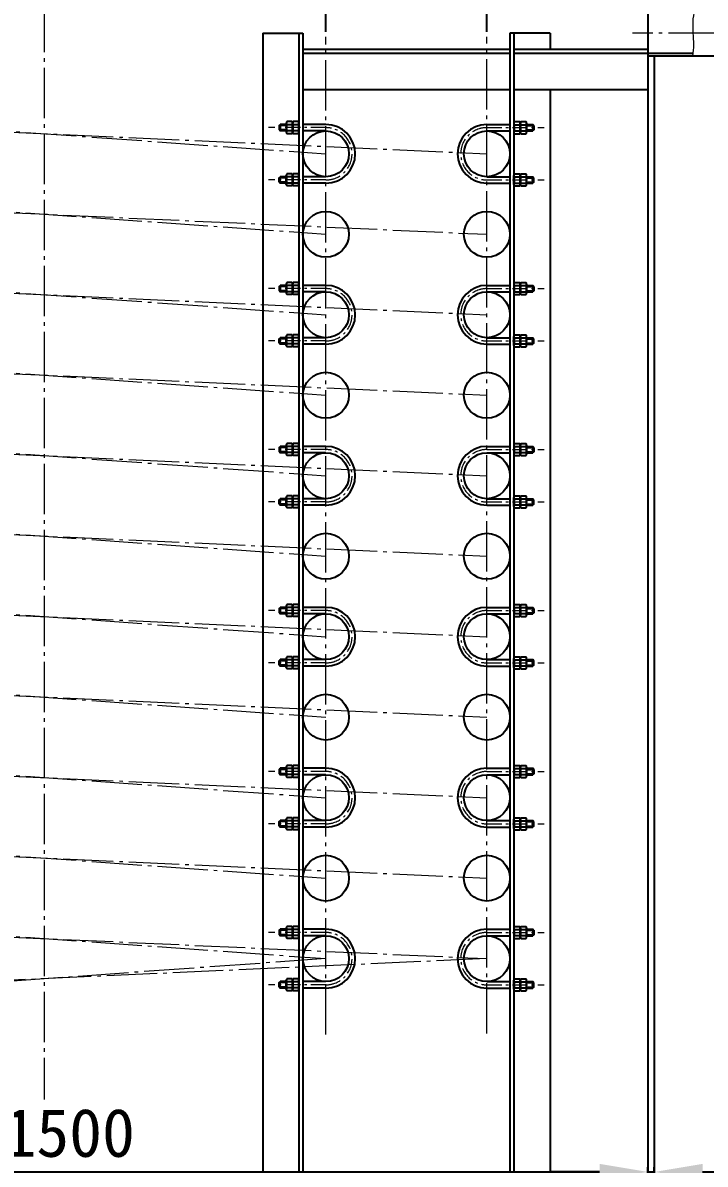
# Model space of a CAD drawing. Extents: x -6371 to 73907, y -14473 to 10757.
# Drawn here: x 61312 to 62160, y -8185 to -6767 of the extents above; entities that cross this region are included whole.
import ezdxf

# ---------------------------------------------------------------- set-up
doc = ezdxf.new("R2010")
doc.units = 0
doc.header["$LTSCALE"] = 25
doc.header["$PDMODE"] = 1
doc.linetypes.add('ZXX-L', pattern=[3.28, 2.5, -0.3, 0.18, -0.3])
doc.linetypes.add('ZXX-S', pattern=[1.27, 0.75, -0.2, 0.12, -0.2])
doc.layers.get('Defpoints').update_dxf_attribs({"linetype": 'CONTINUOUS'})
for name, color, linetype, lineweight in [('A 粗实线', 1, 'CONTINUOUS', 25), ('B 细实线', 7, 'CONTINUOUS', 15), ('D 短中心线', 3, 'ZXX-S', 18), ('E 长中心线', 3, 'ZXX-L', 15), ('J 标注尺寸', 2, 'CONTINUOUS', 15)]:
    doc.layers.add(name, color=color, linetype=linetype, lineweight=lineweight)
doc.styles.get("Standard").update_dxf_attribs({"font": 'SIMFANG.TTF'})
doc.dimstyles.new('通用标注4.0', dxfattribs={"dimtxt": 60, "dimasz": 60, "dimexe": 6, "dimexo": 6, "dimgap": 6, "dimtad": 1, "dimdec": 0, "dimzin": 0, "dimdsep": 46, "dimtxsty": 'Standard', "dimcen": 6, "dimadec": 0, "dimazin": 0, "dimtfac": 0.375, "dimtdec": 0, "dimtmove": 2, "dimatfit": 3, "dimfxl": 0, "dimtzin": 0, "dimarcsym": 0})

# ---------------------------------------------------------------- blocks, each defined once
blk = doc.blocks.new('*D80')
at = {"layer": 'Defpoints', "color": 0}
for p in [(62088.9, -8194.7), (60588.9, -8224.6), (62088.9, -8229.1)]:
    blk.add_point(p, dxfattribs=at)
at = {"layer": 'J 标注尺寸', "color": 0, "lineweight": -2}
for p, q in [((60588.9, -8218.6), (60588.9, -8188.7)), ((60648.9, -8194.7), (62028.9, -8194.7)), ((62088.9, -8223.1), (62088.9, -8188.7))]:
    blk.add_line(p, q, dxfattribs=at)
at = {"layer": 'J 标注尺寸', "color": 0}
for points in [[(60648.9, -8184.7), (60648.9, -8204.7), (60588.9, -8194.7)], [(62028.9, -8184.7), (62028.9, -8204.7), (62088.9, -8194.7)]]:
    blk.add_solid(points, dxfattribs=at)
at = {"layer": 'J 标注尺寸', "color": 0, "insert": (61338.9, -8154.1), "char_height": 60, "attachment_point": 5}
blk.add_mtext('φ1500', dxfattribs=at)
blk = doc.blocks.new('*D81')
at = {"layer": 'Defpoints', "color": 0}
for p in [(62096.9, -8194.7), (62088.9, -8229.1), (62096.9, -8229.1)]:
    blk.add_point(p, dxfattribs=at)
at = {"layer": 'J 标注尺寸', "color": 0, "lineweight": -2}
for p, q in [((62028.9, -8194.7), (61968.9, -8194.7)), ((62088.9, -8223.1), (62088.9, -8188.7)), ((62088.9, -8194.7), (62096.9, -8194.7)), ((62096.9, -8223.1), (62096.9, -8188.7)), ((62156.9, -8194.7), (62216.9, -8194.7))]:
    blk.add_line(p, q, dxfattribs=at)
at = {"layer": 'J 标注尺寸', "color": 0}
for points in [[(62028.9, -8184.7), (62028.9, -8204.7), (62088.9, -8194.7)], [(62156.9, -8184.7), (62156.9, -8204.7), (62096.9, -8194.7)]]:
    blk.add_solid(points, dxfattribs=at)
at = {"layer": 'J 标注尺寸', "color": 0, "insert": (62208.5, -8141.4), "char_height": 60, "attachment_point": 5}
blk.add_mtext('12', dxfattribs=at)
blk = doc.blocks.new('*D126')
at = {"layer": 'Defpoints', "color": 0}
for p in [(61688.9, -6724.7), (60988.9, -6784.3), (61688.9, -6784.3)]:
    blk.add_point(p, dxfattribs=at)
at = {"layer": 'J 标注尺寸', "color": 0, "lineweight": -2}
for p, q in [((60988.9, -6778.3), (60988.9, -6718.7)), ((61688.9, -6778.3), (61688.9, -6718.7)), ((61048.9, -6724.7), (61628.9, -6724.7))]:
    blk.add_line(p, q, dxfattribs=at)
at = {"layer": 'J 标注尺寸', "color": 0}
for points in [[(61048.9, -6714.7), (61048.9, -6734.7), (60988.9, -6724.7)], [(61628.9, -6714.7), (61628.9, -6734.7), (61688.9, -6724.7)]]:
    blk.add_solid(points, dxfattribs=at)
at = {"layer": 'J 标注尺寸', "color": 0, "insert": (61338.9, -6684.2), "char_height": 60, "attachment_point": 5}
blk.add_mtext('φ700', dxfattribs=at)
blk = doc.blocks.new('*D127')
at = {"layer": 'Defpoints', "color": 0}
for p in [(61888.9, -6484), (60788.9, -6722), (61888.9, -6784.3)]:
    blk.add_point(p, dxfattribs=at)
at = {"layer": 'J 标注尺寸', "color": 0, "lineweight": -2}
for p, q in [((60788.9, -6716), (60788.9, -6478)), ((61888.9, -6778.3), (61888.9, -6478)), ((60848.9, -6484), (61828.9, -6484))]:
    blk.add_line(p, q, dxfattribs=at)
at = {"layer": 'J 标注尺寸', "color": 0}
for points in [[(60848.9, -6474), (60848.9, -6494), (60788.9, -6484)], [(61828.9, -6474), (61828.9, -6494), (61888.9, -6484)]]:
    blk.add_solid(points, dxfattribs=at)
at = {"layer": 'J 标注尺寸', "color": 0, "insert": (61338.9, -6443.4), "char_height": 60, "attachment_point": 5}
blk.add_mtext('φ1100', dxfattribs=at)

msp = doc.modelspace()

# ---------------------------------------------------------------- linework, layer by layer
at = {"layer": 'A 粗实线'}
for p, q in [((62088.9, -6554.7), (62088.9, -8604.7)), ((61610.4, -6779.7), (61660.4, -6779.7)), ((61610.4, -6779.7), (61610.4, -8954.3)), ((61655.4, -6779.7), (61655.4, -8944.7)), ((61660.4, -6779.7), (61660.4, -8943.5)), ((61967.4, -6779.7), (61917.4, -6779.7)), ((61917.4, -6779.7), (61917.4, -8843.4)), ((61922.4, -6779.7), (61922.4, -8840.3)), ((61967.4, -6779.7), (61967.4, -6799.7)), ((61660.4, -6799.7), (61917.4, -6799.7)), ((61660.4, -6804.7), (61917.4, -6804.7)), ((61922.4, -6799.7), (62088.9, -6799.7)), ((61922.4, -6804.7), (62088.9, -6804.7)), ((62144.8, -6805.2), (62088.9, -6805.2)), ((62194.9, -6808.2), (62088.9, -6808.2)), ((62096.9, -6808.2), (62096.9, -8351.2)), ((61660.4, -6849.7), (61917.4, -6849.7)), ((61922.4, -6849.7), (62088.9, -6849.7)), ((61967.4, -6849.7), (61967.4, -8809.3)), ((61639.6, -6891.6), (61639.6, -6902.8)), ((61647, -6889.7), (61640.2, -6889.7)), ((61647.5, -6891.6), (61647.5, -6902.8)), ((61647.5, -6891.6), (61647.5, -6902.8)), ((61654.9, -6889.7), (61648.1, -6889.7)), ((61655.4, -6891.6), (61655.4, -6902.8)), ((61922.4, -6891.6), (61922.4, -6902.8)), ((61923, -6889.7), (61929.8, -6889.7)), ((61930.3, -6891.6), (61930.3, -6902.8)), ((61930.3, -6891.6), (61930.3, -6902.8)), ((61930.9, -6889.7), (61937.7, -6889.7)), ((61938.2, -6891.6), (61938.2, -6902.8)), ((61630.7, -6894.5), (61632, -6893.2)), ((61630.7, -6894.5), (61630.7, -6900)), ((61639.6, -6894.5), (61630.7, -6894.5)), ((61630.7, -6900), (61632, -6901.2)), ((61639.6, -6900), (61630.7, -6900)), ((61632, -6893.2), (61632, -6901.2)), ((61639.6, -6893.2), (61632, -6893.2)), ((61639.6, -6901.2), (61632, -6901.2)), ((61647, -6893.5), (61640.2, -6893.5)), ((61647, -6901), (61640.2, -6901)), ((61647, -6904.7), (61640.2, -6904.7)), ((61654.9, -6893.5), (61648.1, -6893.5)), ((61654.9, -6901), (61648.1, -6901)), ((61654.9, -6904.7), (61648.1, -6904.7)), ((61688.9, -6893.2), (61660.4, -6893.2)), ((61688.9, -6901.2), (61660.4, -6901.2)), ((61888.9, -6893.2), (61917.4, -6893.2)), ((61888.9, -6901.2), (61917.4, -6901.2)), ((61923, -6893.5), (61929.8, -6893.5)), ((61923, -6901), (61929.8, -6901)), ((61923, -6904.7), (61929.8, -6904.7)), ((61930.9, -6893.5), (61937.7, -6893.5)), ((61930.9, -6901), (61937.7, -6901)), ((61930.9, -6904.7), (61937.7, -6904.7)), ((61938.2, -6893.2), (61945.9, -6893.2)), ((61938.2, -6894.5), (61947.1, -6894.5)), ((61938.2, -6900), (61947.1, -6900)), ((61938.2, -6901.2), (61945.9, -6901.2)), ((61945.9, -6893.2), (61945.9, -6901.2)), ((61947.1, -6894.5), (61945.9, -6893.2)), ((61947.1, -6900), (61945.9, -6901.2)), ((61947.1, -6894.5), (61947.1, -6900)), ((61630.7, -6959.5), (61632, -6958.2)), ((61630.7, -6965), (61630.7, -6959.5)), ((61639.6, -6959.5), (61630.7, -6959.5)), ((61632, -6966.2), (61632, -6958.2)), ((61639.6, -6958.2), (61632, -6958.2)), ((61639.6, -6967.8), (61639.6, -6956.6)), ((61647, -6954.7), (61640.2, -6954.7)), ((61647, -6958.5), (61640.2, -6958.5)), ((61647.5, -6967.8), (61647.5, -6956.6)), ((61647.5, -6967.8), (61647.5, -6956.6)), ((61654.9, -6954.7), (61648.1, -6954.7)), ((61654.9, -6958.5), (61648.1, -6958.5)), ((61655.4, -6967.8), (61655.4, -6956.6)), ((61688.9, -6958.2), (61660.4, -6958.2)), ((61888.9, -6958.2), (61917.4, -6958.2)), ((61922.4, -6967.8), (61922.4, -6956.6)), ((61923, -6954.7), (61929.8, -6954.7)), ((61923, -6958.5), (61929.8, -6958.5)), ((61930.3, -6967.8), (61930.3, -6956.6)), ((61930.3, -6967.8), (61930.3, -6956.6)), ((61930.9, -6954.7), (61937.7, -6954.7)), ((61930.9, -6958.5), (61937.7, -6958.5)), ((61938.2, -6967.8), (61938.2, -6956.6)), ((61938.2, -6958.2), (61945.9, -6958.2)), ((61938.2, -6959.5), (61947.1, -6959.5)), ((61947.1, -6959.5), (61945.9, -6958.2)), ((61945.9, -6966.2), (61945.9, -6958.2)), ((61947.1, -6965), (61947.1, -6959.5)), ((61630.7, -6965), (61632, -6966.2)), ((61639.6, -6965), (61630.7, -6965)), ((61639.6, -6966.2), (61632, -6966.2)), ((61647, -6966), (61640.2, -6966)), ((61647, -6969.7), (61640.2, -6969.7)), ((61654.9, -6966), (61648.1, -6966)), ((61654.9, -6969.7), (61648.1, -6969.7)), ((61688.9, -6966.2), (61660.4, -6966.2)), ((61888.9, -6966.2), (61917.4, -6966.2)), ((61923, -6966), (61929.8, -6966)), ((61923, -6969.7), (61929.8, -6969.7)), ((61930.9, -6966), (61937.7, -6966)), ((61930.9, -6969.7), (61937.7, -6969.7)), ((61938.2, -6965), (61947.1, -6965)), ((61938.2, -6966.2), (61945.9, -6966.2)), ((61947.1, -6965), (61945.9, -6966.2)), ((61647, -7089.7), (61640.2, -7089.7)), ((61654.9, -7089.7), (61648.1, -7089.7)), ((61923, -7089.7), (61929.8, -7089.7)), ((61930.9, -7089.7), (61937.7, -7089.7)), ((61630.7, -7094.5), (61632, -7093.2)), ((61630.7, -7094.5), (61630.7, -7100)), ((61639.6, -7094.5), (61630.7, -7094.5)), ((61630.7, -7100), (61632, -7101.2)), ((61639.6, -7100), (61630.7, -7100)), ((61632, -7093.2), (61632, -7101.2)), ((61639.6, -7093.2), (61632, -7093.2)), ((61639.6, -7101.2), (61632, -7101.2)), ((61639.6, -7091.6), (61639.6, -7102.8)), ((61647, -7093.5), (61640.2, -7093.5)), ((61647, -7101), (61640.2, -7101)), ((61647.5, -7091.6), (61647.5, -7102.8)), ((61647.5, -7091.6), (61647.5, -7102.8)), ((61654.9, -7093.5), (61648.1, -7093.5)), ((61654.9, -7101), (61648.1, -7101)), ((61655.4, -7091.6), (61655.4, -7102.8)), ((61688.9, -7093.2), (61660.4, -7093.2)), ((61688.9, -7101.2), (61660.4, -7101.2)), ((61888.9, -7093.2), (61917.4, -7093.2)), ((61888.9, -7101.2), (61917.4, -7101.2)), ((61922.4, -7091.6), (61922.4, -7102.8)), ((61923, -7093.5), (61929.8, -7093.5)), ((61923, -7101), (61929.8, -7101)), ((61930.3, -7091.6), (61930.3, -7102.8)), ((61930.3, -7091.6), (61930.3, -7102.8)), ((61930.9, -7093.5), (61937.7, -7093.5)), ((61930.9, -7101), (61937.7, -7101)), ((61938.2, -7091.6), (61938.2, -7102.8)), ((61938.2, -7093.2), (61945.9, -7093.2)), ((61938.2, -7094.5), (61947.1, -7094.5)), ((61938.2, -7100), (61947.1, -7100)), ((61938.2, -7101.2), (61945.9, -7101.2)), ((61945.9, -7093.2), (61945.9, -7101.2)), ((61947.1, -7094.5), (61945.9, -7093.2)), ((61947.1, -7100), (61945.9, -7101.2)), ((61947.1, -7094.5), (61947.1, -7100)), ((61647, -7104.7), (61640.2, -7104.7)), ((61654.9, -7104.7), (61648.1, -7104.7)), ((61923, -7104.7), (61929.8, -7104.7)), ((61930.9, -7104.7), (61937.7, -7104.7)), ((61630.7, -7159.5), (61632, -7158.2)), ((61630.7, -7165), (61630.7, -7159.5)), ((61639.6, -7159.5), (61630.7, -7159.5)), ((61632, -7166.2), (61632, -7158.2)), ((61639.6, -7158.2), (61632, -7158.2)), ((61639.6, -7167.8), (61639.6, -7156.6)), ((61647, -7154.7), (61640.2, -7154.7)), ((61647, -7158.5), (61640.2, -7158.5)), ((61647.5, -7167.8), (61647.5, -7156.6)), ((61647.5, -7167.8), (61647.5, -7156.6)), ((61654.9, -7154.7), (61648.1, -7154.7)), ((61654.9, -7158.5), (61648.1, -7158.5)), ((61655.4, -7167.8), (61655.4, -7156.6)), ((61688.9, -7158.2), (61660.4, -7158.2)), ((61888.9, -7158.2), (61917.4, -7158.2)), ((61922.4, -7167.8), (61922.4, -7156.6)), ((61923, -7154.7), (61929.8, -7154.7)), ((61923, -7158.5), (61929.8, -7158.5)), ((61930.3, -7167.8), (61930.3, -7156.6)), ((61930.3, -7167.8), (61930.3, -7156.6)), ((61930.9, -7154.7), (61937.7, -7154.7)), ((61930.9, -7158.5), (61937.7, -7158.5)), ((61938.2, -7167.8), (61938.2, -7156.6)), ((61938.2, -7158.2), (61945.9, -7158.2)), ((61938.2, -7159.5), (61947.1, -7159.5)), ((61947.1, -7159.5), (61945.9, -7158.2)), ((61945.9, -7166.2), (61945.9, -7158.2)), ((61947.1, -7165), (61947.1, -7159.5)), ((61630.7, -7165), (61632, -7166.2)), ((61639.6, -7165), (61630.7, -7165)), ((61639.6, -7166.2), (61632, -7166.2)), ((61647, -7166), (61640.2, -7166)), ((61647, -7169.7), (61640.2, -7169.7)), ((61654.9, -7166), (61648.1, -7166)), ((61654.9, -7169.7), (61648.1, -7169.7)), ((61688.9, -7166.2), (61660.4, -7166.2)), ((61888.9, -7166.2), (61917.4, -7166.2)), ((61923, -7166), (61929.8, -7166)), ((61923, -7169.7), (61929.8, -7169.7)), ((61930.9, -7166), (61937.7, -7166)), ((61930.9, -7169.7), (61937.7, -7169.7)), ((61938.2, -7165), (61947.1, -7165)), ((61938.2, -7166.2), (61945.9, -7166.2)), ((61947.1, -7165), (61945.9, -7166.2)), ((61630.7, -7294.5), (61632, -7293.2)), ((61630.7, -7294.5), (61630.7, -7300)), ((61639.6, -7294.5), (61630.7, -7294.5)), ((61630.7, -7300), (61632, -7301.2)), ((61639.6, -7300), (61630.7, -7300)), ((61632, -7293.2), (61632, -7301.2)), ((61639.6, -7293.2), (61632, -7293.2)), ((61639.6, -7301.2), (61632, -7301.2)), ((61639.6, -7291.6), (61639.6, -7302.8)), ((61647, -7289.7), (61640.2, -7289.7)), ((61647, -7293.5), (61640.2, -7293.5)), ((61647, -7301), (61640.2, -7301)), ((61647.5, -7291.6), (61647.5, -7302.8)), ((61647.5, -7291.6), (61647.5, -7302.8)), ((61654.9, -7289.7), (61648.1, -7289.7)), ((61654.9, -7293.5), (61648.1, -7293.5)), ((61654.9, -7301), (61648.1, -7301)), ((61655.4, -7291.6), (61655.4, -7302.8)), ((61688.9, -7293.2), (61660.4, -7293.2)), ((61688.9, -7301.2), (61660.4, -7301.2)), ((61888.9, -7293.2), (61917.4, -7293.2)), ((61888.9, -7301.2), (61917.4, -7301.2)), ((61922.4, -7291.6), (61922.4, -7302.8)), ((61923, -7289.7), (61929.8, -7289.7)), ((61923, -7293.5), (61929.8, -7293.5)), ((61923, -7301), (61929.8, -7301)), ((61930.3, -7291.6), (61930.3, -7302.8)), ((61930.3, -7291.6), (61930.3, -7302.8)), ((61930.9, -7289.7), (61937.7, -7289.7)), ((61930.9, -7293.5), (61937.7, -7293.5)), ((61930.9, -7301), (61937.7, -7301)), ((61938.2, -7291.6), (61938.2, -7302.8)), ((61938.2, -7293.2), (61945.9, -7293.2)), ((61938.2, -7294.5), (61947.1, -7294.5)), ((61938.2, -7300), (61947.1, -7300)), ((61938.2, -7301.2), (61945.9, -7301.2)), ((61945.9, -7293.2), (61945.9, -7301.2)), ((61947.1, -7294.5), (61945.9, -7293.2)), ((61947.1, -7300), (61945.9, -7301.2)), ((61947.1, -7294.5), (61947.1, -7300)), ((61647, -7304.7), (61640.2, -7304.7)), ((61654.9, -7304.7), (61648.1, -7304.7)), ((61923, -7304.7), (61929.8, -7304.7)), ((61930.9, -7304.7), (61937.7, -7304.7)), ((61630.7, -7359.5), (61632, -7358.2)), ((61630.7, -7365), (61630.7, -7359.5)), ((61639.6, -7359.5), (61630.7, -7359.5)), ((61632, -7366.2), (61632, -7358.2)), ((61639.6, -7358.2), (61632, -7358.2)), ((61639.6, -7367.8), (61639.6, -7356.6)), ((61647, -7354.7), (61640.2, -7354.7)), ((61647, -7358.5), (61640.2, -7358.5)), ((61647.5, -7367.8), (61647.5, -7356.6)), ((61647.5, -7367.8), (61647.5, -7356.6)), ((61654.9, -7354.7), (61648.1, -7354.7)), ((61654.9, -7358.5), (61648.1, -7358.5)), ((61655.4, -7367.8), (61655.4, -7356.6)), ((61688.9, -7358.2), (61660.4, -7358.2)), ((61888.9, -7358.2), (61917.4, -7358.2)), ((61922.4, -7367.8), (61922.4, -7356.6)), ((61923, -7354.7), (61929.8, -7354.7)), ((61923, -7358.5), (61929.8, -7358.5)), ((61930.3, -7367.8), (61930.3, -7356.6)), ((61930.3, -7367.8), (61930.3, -7356.6)), ((61930.9, -7354.7), (61937.7, -7354.7)), ((61930.9, -7358.5), (61937.7, -7358.5)), ((61938.2, -7367.8), (61938.2, -7356.6)), ((61938.2, -7358.2), (61945.9, -7358.2)), ((61938.2, -7359.5), (61947.1, -7359.5)), ((61947.1, -7359.5), (61945.9, -7358.2)), ((61945.9, -7366.2), (61945.9, -7358.2)), ((61947.1, -7365), (61947.1, -7359.5)), ((61630.7, -7365), (61632, -7366.2)), ((61639.6, -7365), (61630.7, -7365)), ((61639.6, -7366.2), (61632, -7366.2)), ((61647, -7366), (61640.2, -7366)), ((61647, -7369.7), (61640.2, -7369.7)), ((61654.9, -7366), (61648.1, -7366)), ((61654.9, -7369.7), (61648.1, -7369.7)), ((61688.9, -7366.2), (61660.4, -7366.2)), ((61888.9, -7366.2), (61917.4, -7366.2)), ((61923, -7366), (61929.8, -7366)), ((61923, -7369.7), (61929.8, -7369.7)), ((61930.9, -7366), (61937.7, -7366)), ((61930.9, -7369.7), (61937.7, -7369.7)), ((61938.2, -7365), (61947.1, -7365)), ((61938.2, -7366.2), (61945.9, -7366.2)), ((61947.1, -7365), (61945.9, -7366.2)), ((61630.7, -7494.5), (61632, -7493.2)), ((61630.7, -7494.5), (61630.7, -7500)), ((61639.6, -7494.5), (61630.7, -7494.5)), ((61630.7, -7500), (61632, -7501.2)), ((61639.6, -7500), (61630.7, -7500)), ((61632, -7493.2), (61632, -7501.2)), ((61639.6, -7493.2), (61632, -7493.2)), ((61639.6, -7501.2), (61632, -7501.2)), ((61639.6, -7491.6), (61639.6, -7502.8)), ((61647, -7489.7), (61640.2, -7489.7)), ((61647, -7493.5), (61640.2, -7493.5)), ((61647, -7501), (61640.2, -7501)), ((61647.5, -7491.6), (61647.5, -7502.8)), ((61647.5, -7491.6), (61647.5, -7502.8)), ((61654.9, -7489.7), (61648.1, -7489.7)), ((61654.9, -7493.5), (61648.1, -7493.5)), ((61654.9, -7501), (61648.1, -7501)), ((61655.4, -7491.6), (61655.4, -7502.8)), ((61688.9, -7493.2), (61660.4, -7493.2)), ((61688.9, -7501.2), (61660.4, -7501.2)), ((61888.9, -7493.2), (61917.4, -7493.2)), ((61888.9, -7501.2), (61917.4, -7501.2)), ((61922.4, -7491.6), (61922.4, -7502.8)), ((61923, -7489.7), (61929.8, -7489.7)), ((61923, -7493.5), (61929.8, -7493.5)), ((61923, -7501), (61929.8, -7501)), ((61930.3, -7491.6), (61930.3, -7502.8)), ((61930.3, -7491.6), (61930.3, -7502.8)), ((61930.9, -7489.7), (61937.7, -7489.7)), ((61930.9, -7493.5), (61937.7, -7493.5)), ((61930.9, -7501), (61937.7, -7501)), ((61938.2, -7491.6), (61938.2, -7502.8)), ((61938.2, -7493.2), (61945.9, -7493.2)), ((61938.2, -7494.5), (61947.1, -7494.5)), ((61938.2, -7500), (61947.1, -7500)), ((61938.2, -7501.2), (61945.9, -7501.2)), ((61945.9, -7493.2), (61945.9, -7501.2)), ((61947.1, -7494.5), (61945.9, -7493.2)), ((61947.1, -7500), (61945.9, -7501.2)), ((61947.1, -7494.5), (61947.1, -7500)), ((61647, -7504.7), (61640.2, -7504.7)), ((61654.9, -7504.7), (61648.1, -7504.7)), ((61923, -7504.7), (61929.8, -7504.7)), ((61930.9, -7504.7), (61937.7, -7504.7)), ((61630.7, -7559.5), (61632, -7558.2)), ((61632, -7566.2), (61632, -7558.2)), ((61639.6, -7558.2), (61632, -7558.2)), ((61639.6, -7567.8), (61639.6, -7556.6)), ((61647, -7554.7), (61640.2, -7554.7)), ((61647, -7558.5), (61640.2, -7558.5)), ((61647.5, -7567.8), (61647.5, -7556.6)), ((61647.5, -7567.8), (61647.5, -7556.6)), ((61654.9, -7554.7), (61648.1, -7554.7)), ((61654.9, -7558.5), (61648.1, -7558.5)), ((61655.4, -7567.8), (61655.4, -7556.6)), ((61688.9, -7558.2), (61660.4, -7558.2)), ((61888.9, -7558.2), (61917.4, -7558.2)), ((61922.4, -7567.8), (61922.4, -7556.6)), ((61923, -7554.7), (61929.8, -7554.7)), ((61923, -7558.5), (61929.8, -7558.5)), ((61930.3, -7567.8), (61930.3, -7556.6)), ((61930.3, -7567.8), (61930.3, -7556.6)), ((61930.9, -7554.7), (61937.7, -7554.7)), ((61930.9, -7558.5), (61937.7, -7558.5)), ((61938.2, -7567.8), (61938.2, -7556.6)), ((61938.2, -7558.2), (61945.9, -7558.2)), ((61947.1, -7559.5), (61945.9, -7558.2)), ((61945.9, -7566.2), (61945.9, -7558.2)), ((61630.7, -7565), (61630.7, -7559.5)), ((61639.6, -7559.5), (61630.7, -7559.5)), ((61630.7, -7565), (61632, -7566.2)), ((61639.6, -7565), (61630.7, -7565)), ((61639.6, -7566.2), (61632, -7566.2)), ((61647, -7566), (61640.2, -7566)), ((61647, -7569.7), (61640.2, -7569.7)), ((61654.9, -7566), (61648.1, -7566)), ((61654.9, -7569.7), (61648.1, -7569.7)), ((61688.9, -7566.2), (61660.4, -7566.2)), ((61888.9, -7566.2), (61917.4, -7566.2)), ((61923, -7566), (61929.8, -7566)), ((61923, -7569.7), (61929.8, -7569.7)), ((61930.9, -7566), (61937.7, -7566)), ((61930.9, -7569.7), (61937.7, -7569.7)), ((61938.2, -7559.5), (61947.1, -7559.5)), ((61938.2, -7565), (61947.1, -7565)), ((61938.2, -7566.2), (61945.9, -7566.2)), ((61947.1, -7565), (61945.9, -7566.2)), ((61947.1, -7565), (61947.1, -7559.5)), ((61630.7, -7694.5), (61632, -7693.2)), ((61630.7, -7694.5), (61630.7, -7700)), ((61639.6, -7694.5), (61630.7, -7694.5)), ((61630.7, -7700), (61632, -7701.2)), ((61639.6, -7700), (61630.7, -7700)), ((61632, -7693.2), (61632, -7701.2)), ((61639.6, -7693.2), (61632, -7693.2)), ((61639.6, -7691.6), (61639.6, -7702.8)), ((61647, -7689.7), (61640.2, -7689.7)), ((61647, -7693.5), (61640.2, -7693.5)), ((61647.5, -7691.6), (61647.5, -7702.8)), ((61647.5, -7691.6), (61647.5, -7702.8)), ((61654.9, -7689.7), (61648.1, -7689.7)), ((61654.9, -7693.5), (61648.1, -7693.5)), ((61655.4, -7691.6), (61655.4, -7702.8)), ((61688.9, -7693.2), (61660.4, -7693.2)), ((61888.9, -7693.2), (61917.4, -7693.2)), ((61922.4, -7691.6), (61922.4, -7702.8)), ((61923, -7689.7), (61929.8, -7689.7)), ((61923, -7693.5), (61929.8, -7693.5)), ((61930.3, -7691.6), (61930.3, -7702.8)), ((61930.3, -7691.6), (61930.3, -7702.8)), ((61930.9, -7689.7), (61937.7, -7689.7)), ((61930.9, -7693.5), (61937.7, -7693.5)), ((61938.2, -7691.6), (61938.2, -7702.8)), ((61938.2, -7693.2), (61945.9, -7693.2)), ((61938.2, -7694.5), (61947.1, -7694.5)), ((61938.2, -7700), (61947.1, -7700)), ((61945.9, -7693.2), (61945.9, -7701.2)), ((61947.1, -7694.5), (61945.9, -7693.2)), ((61947.1, -7700), (61945.9, -7701.2)), ((61947.1, -7694.5), (61947.1, -7700)), ((61639.6, -7701.2), (61632, -7701.2)), ((61647, -7701), (61640.2, -7701)), ((61647, -7704.7), (61640.2, -7704.7)), ((61654.9, -7701), (61648.1, -7701)), ((61654.9, -7704.7), (61648.1, -7704.7)), ((61688.9, -7701.2), (61660.4, -7701.2)), ((61888.9, -7701.2), (61917.4, -7701.2)), ((61923, -7701), (61929.8, -7701)), ((61923, -7704.7), (61929.8, -7704.7)), ((61930.9, -7701), (61937.7, -7701)), ((61930.9, -7704.7), (61937.7, -7704.7)), ((61938.2, -7701.2), (61945.9, -7701.2)), ((61639.6, -7767.8), (61639.6, -7756.6)), ((61647, -7754.7), (61640.2, -7754.7)), ((61647.5, -7767.8), (61647.5, -7756.6)), ((61647.5, -7767.8), (61647.5, -7756.6)), ((61654.9, -7754.7), (61648.1, -7754.7)), ((61655.4, -7767.8), (61655.4, -7756.6)), ((61922.4, -7767.8), (61922.4, -7756.6)), ((61923, -7754.7), (61929.8, -7754.7)), ((61930.3, -7767.8), (61930.3, -7756.6)), ((61930.3, -7767.8), (61930.3, -7756.6)), ((61930.9, -7754.7), (61937.7, -7754.7)), ((61938.2, -7767.8), (61938.2, -7756.6)), ((61630.7, -7759.5), (61632, -7758.2)), ((61630.7, -7765), (61630.7, -7759.5)), ((61639.6, -7759.5), (61630.7, -7759.5)), ((61630.7, -7765), (61632, -7766.2)), ((61639.6, -7765), (61630.7, -7765)), ((61632, -7766.2), (61632, -7758.2)), ((61639.6, -7758.2), (61632, -7758.2)), ((61639.6, -7766.2), (61632, -7766.2)), ((61647, -7758.5), (61640.2, -7758.5)), ((61647, -7766), (61640.2, -7766)), ((61647, -7769.7), (61640.2, -7769.7)), ((61654.9, -7758.5), (61648.1, -7758.5)), ((61654.9, -7766), (61648.1, -7766)), ((61654.9, -7769.7), (61648.1, -7769.7)), ((61688.9, -7758.2), (61660.4, -7758.2)), ((61688.9, -7766.2), (61660.4, -7766.2)), ((61888.9, -7758.2), (61917.4, -7758.2)), ((61888.9, -7766.2), (61917.4, -7766.2)), ((61923, -7758.5), (61929.8, -7758.5)), ((61923, -7766), (61929.8, -7766)), ((61923, -7769.7), (61929.8, -7769.7)), ((61930.9, -7758.5), (61937.7, -7758.5)), ((61930.9, -7766), (61937.7, -7766)), ((61930.9, -7769.7), (61937.7, -7769.7)), ((61938.2, -7758.2), (61945.9, -7758.2)), ((61938.2, -7759.5), (61947.1, -7759.5)), ((61938.2, -7765), (61947.1, -7765)), ((61938.2, -7766.2), (61945.9, -7766.2)), ((61947.1, -7759.5), (61945.9, -7758.2)), ((61945.9, -7766.2), (61945.9, -7758.2)), ((61947.1, -7765), (61945.9, -7766.2)), ((61947.1, -7765), (61947.1, -7759.5)), ((61630.7, -7894.5), (61632, -7893.2)), ((61630.7, -7894.5), (61630.7, -7900)), ((61639.6, -7894.5), (61630.7, -7894.5)), ((61632, -7893.2), (61632, -7901.2)), ((61639.6, -7893.2), (61632, -7893.2)), ((61639.6, -7891.6), (61639.6, -7902.8)), ((61647, -7889.7), (61640.2, -7889.7)), ((61647, -7893.5), (61640.2, -7893.5)), ((61647.5, -7891.6), (61647.5, -7902.8)), ((61647.5, -7891.6), (61647.5, -7902.8)), ((61654.9, -7889.7), (61648.1, -7889.7)), ((61654.9, -7893.5), (61648.1, -7893.5)), ((61655.4, -7891.6), (61655.4, -7902.8)), ((61688.9, -7893.2), (61660.4, -7893.2)), ((61888.9, -7893.2), (61917.4, -7893.2)), ((61922.4, -7891.6), (61922.4, -7902.8)), ((61923, -7889.7), (61929.8, -7889.7)), ((61923, -7893.5), (61929.8, -7893.5)), ((61930.3, -7891.6), (61930.3, -7902.8)), ((61930.3, -7891.6), (61930.3, -7902.8)), ((61930.9, -7889.7), (61937.7, -7889.7)), ((61930.9, -7893.5), (61937.7, -7893.5)), ((61938.2, -7891.6), (61938.2, -7902.8)), ((61938.2, -7893.2), (61945.9, -7893.2)), ((61938.2, -7894.5), (61947.1, -7894.5)), ((61945.9, -7893.2), (61945.9, -7901.2)), ((61947.1, -7894.5), (61945.9, -7893.2)), ((61947.1, -7894.5), (61947.1, -7900)), ((61630.7, -7900), (61632, -7901.2)), ((61639.6, -7900), (61630.7, -7900)), ((61639.6, -7901.2), (61632, -7901.2)), ((61647, -7901), (61640.2, -7901)), ((61647, -7904.7), (61640.2, -7904.7)), ((61654.9, -7901), (61648.1, -7901)), ((61654.9, -7904.7), (61648.1, -7904.7)), ((61688.9, -7901.2), (61660.4, -7901.2)), ((61888.9, -7901.2), (61917.4, -7901.2)), ((61923, -7901), (61929.8, -7901)), ((61923, -7904.7), (61929.8, -7904.7)), ((61930.9, -7901), (61937.7, -7901)), ((61930.9, -7904.7), (61937.7, -7904.7)), ((61938.2, -7900), (61947.1, -7900)), ((61938.2, -7901.2), (61945.9, -7901.2)), ((61947.1, -7900), (61945.9, -7901.2)), ((61647, -7954.7), (61640.2, -7954.7)), ((61654.9, -7954.7), (61648.1, -7954.7)), ((61923, -7954.7), (61929.8, -7954.7)), ((61930.9, -7954.7), (61937.7, -7954.7)), ((61630.7, -7959.5), (61632, -7958.2)), ((61630.7, -7965), (61630.7, -7959.5)), ((61639.6, -7959.5), (61630.7, -7959.5)), ((61630.7, -7965), (61632, -7966.2)), ((61639.6, -7965), (61630.7, -7965)), ((61632, -7966.2), (61632, -7958.2)), ((61639.6, -7958.2), (61632, -7958.2)), ((61639.6, -7966.2), (61632, -7966.2)), ((61639.6, -7967.8), (61639.6, -7956.6)), ((61647, -7958.5), (61640.2, -7958.5)), ((61647, -7966), (61640.2, -7966)), ((61647, -7969.7), (61640.2, -7969.7)), ((61647.5, -7967.8), (61647.5, -7956.6)), ((61647.5, -7967.8), (61647.5, -7956.6)), ((61654.9, -7958.5), (61648.1, -7958.5)), ((61654.9, -7966), (61648.1, -7966)), ((61654.9, -7969.7), (61648.1, -7969.7)), ((61655.4, -7967.8), (61655.4, -7956.6)), ((61688.9, -7958.2), (61660.4, -7958.2)), ((61688.9, -7966.2), (61660.4, -7966.2)), ((61888.9, -7958.2), (61917.4, -7958.2)), ((61888.9, -7966.2), (61917.4, -7966.2)), ((61922.4, -7967.8), (61922.4, -7956.6)), ((61923, -7958.5), (61929.8, -7958.5)), ((61923, -7966), (61929.8, -7966)), ((61923, -7969.7), (61929.8, -7969.7)), ((61930.3, -7967.8), (61930.3, -7956.6)), ((61930.3, -7967.8), (61930.3, -7956.6)), ((61930.9, -7958.5), (61937.7, -7958.5)), ((61930.9, -7966), (61937.7, -7966)), ((61930.9, -7969.7), (61937.7, -7969.7)), ((61938.2, -7967.8), (61938.2, -7956.6)), ((61938.2, -7958.2), (61945.9, -7958.2)), ((61938.2, -7959.5), (61947.1, -7959.5)), ((61938.2, -7965), (61947.1, -7965)), ((61938.2, -7966.2), (61945.9, -7966.2)), ((61947.1, -7959.5), (61945.9, -7958.2)), ((61945.9, -7966.2), (61945.9, -7958.2)), ((61947.1, -7965), (61945.9, -7966.2)), ((61947.1, -7965), (61947.1, -7959.5))]:
    msp.add_line(p, q, dxfattribs=at)
for centre in [(61688.9, -6929.7), (61888.9, -6929.7), (61888.9, -6929.7), (61688.9, -7029.7), (61888.9, -7029.7), (61688.9, -7129.7), (61688.9, -7129.7), (61888.9, -7129.7), (61888.9, -7129.7), (61888.9, -7129.7), (61688.9, -7229.7), (61888.9, -7229.7), (61688.9, -7329.7), (61688.9, -7329.7), (61888.9, -7329.7), (61888.9, -7329.7), (61888.9, -7329.7), (61688.9, -7429.7), (61888.9, -7429.7), (61688.9, -7529.7), (61688.9, -7529.7), (61888.9, -7529.7), (61888.9, -7529.7), (61888.9, -7529.7), (61688.9, -7629.7), (61888.9, -7629.7), (61688.9, -7729.7), (61688.9, -7729.7), (61888.9, -7729.7), (61888.9, -7729.7), (61888.9, -7729.7), (61688.9, -7829.7), (61888.9, -7829.7), (61688.9, -7929.7), (61888.9, -7929.7), (61888.9, -7929.7), (61888.9, -7929.7)]:
    msp.add_circle(centre, 28.5, dxfattribs=at)
for centre, radius, start, end in [((61643.1, -6891.6), 3.45, 147, 213), ((61644.1, -6891.6), 3.45, 327, 33), ((61651, -6891.6), 3.45, 147, 213), ((61652, -6891.6), 3.45, 327, 33), ((61925.9, -6891.6), 3.45, 147, 213), ((61926.9, -6891.6), 3.45, 327, 33), ((61933.8, -6891.6), 3.45, 147, 213), ((61934.8, -6891.6), 3.45, 327, 33), ((61652.6, -6897.2), 12.9, 163.1507, 196.8493), ((61643.1, -6902.8), 3.45, 147, 213), ((61634.6, -6897.2), 12.9, 343.1507, 16.8493), ((61644.1, -6902.8), 3.45, 327, 33), ((61660.5, -6897.2), 12.9, 163.1507, 196.8493), ((61651, -6902.8), 3.45, 147, 213), ((61642.5, -6897.2), 12.9, 343.1507, 16.8493), ((61652, -6902.8), 3.45, 327, 33), ((61688.9, -6929.7), 36.5, 270, 90), ((61888.9, -6929.7), 36.5, 90, 270), ((61935.4, -6897.2), 12.9, 163.1507, 196.8493), ((61925.9, -6902.8), 3.45, 147, 213), ((61917.4, -6897.2), 12.9, 343.1507, 16.8493), ((61926.9, -6902.8), 3.45, 327, 33), ((61943.3, -6897.2), 12.9, 163.1507, 196.8493), ((61933.8, -6902.8), 3.45, 147, 213), ((61925.3, -6897.2), 12.9, 343.1507, 16.8493), ((61934.8, -6902.8), 3.45, 327, 33), ((61643.1, -6956.6), 3.45, 147, 213), ((61652.6, -6962.2), 12.9, 163.1507, 196.8493), ((61644.1, -6956.6), 3.45, 327, 33), ((61634.6, -6962.2), 12.9, 343.1507, 16.8493), ((61651, -6956.6), 3.45, 147, 213), ((61660.5, -6962.2), 12.9, 163.1507, 196.8493), ((61652, -6956.6), 3.45, 327, 33), ((61642.5, -6962.2), 12.9, 343.1507, 16.8493), ((61925.9, -6956.6), 3.45, 147, 213), ((61935.4, -6962.2), 12.9, 163.1507, 196.8493), ((61926.9, -6956.6), 3.45, 327, 33), ((61917.4, -6962.2), 12.9, 343.1507, 16.8493), ((61933.8, -6956.6), 3.45, 147, 213), ((61943.3, -6962.2), 12.9, 163.1507, 196.8493), ((61934.8, -6956.6), 3.45, 327, 33), ((61925.3, -6962.2), 12.9, 343.1507, 16.8493), ((61643.1, -6967.8), 3.45, 147, 213), ((61644.1, -6967.8), 3.45, 327, 33), ((61651, -6967.8), 3.45, 147, 213), ((61652, -6967.8), 3.45, 327, 33), ((61925.9, -6967.8), 3.45, 147, 213), ((61926.9, -6967.8), 3.45, 327, 33), ((61933.8, -6967.8), 3.45, 147, 213), ((61934.8, -6967.8), 3.45, 327, 33), ((61643.1, -7091.6), 3.45, 147, 213), ((61644.1, -7091.6), 3.45, 327, 33), ((61651, -7091.6), 3.45, 147, 213), ((61652, -7091.6), 3.45, 327, 33), ((61925.9, -7091.6), 3.45, 147, 213), ((61926.9, -7091.6), 3.45, 327, 33), ((61933.8, -7091.6), 3.45, 147, 213), ((61934.8, -7091.6), 3.45, 327, 33), ((61652.6, -7097.2), 12.9, 163.1507, 196.8493), ((61643.1, -7102.8), 3.45, 147, 213), ((61634.6, -7097.2), 12.9, 343.1507, 16.8493), ((61644.1, -7102.8), 3.45, 327, 33), ((61660.5, -7097.2), 12.9, 163.1507, 196.8493), ((61651, -7102.8), 3.45, 147, 213), ((61642.5, -7097.2), 12.9, 343.1507, 16.8493), ((61652, -7102.8), 3.45, 327, 33), ((61688.9, -7129.7), 36.5, 270, 90), ((61888.9, -7129.7), 36.5, 90, 270), ((61935.4, -7097.2), 12.9, 163.1507, 196.8493), ((61925.9, -7102.8), 3.45, 147, 213), ((61917.4, -7097.2), 12.9, 343.1507, 16.8493), ((61926.9, -7102.8), 3.45, 327, 33), ((61943.3, -7097.2), 12.9, 163.1507, 196.8493), ((61933.8, -7102.8), 3.45, 147, 213), ((61925.3, -7097.2), 12.9, 343.1507, 16.8493), ((61934.8, -7102.8), 3.45, 327, 33), ((61643.1, -7156.6), 3.45, 147, 213), ((61652.6, -7162.2), 12.9, 163.1507, 196.8493), ((61644.1, -7156.6), 3.45, 327, 33), ((61634.6, -7162.2), 12.9, 343.1507, 16.8493), ((61651, -7156.6), 3.45, 147, 213), ((61660.5, -7162.2), 12.9, 163.1507, 196.8493), ((61652, -7156.6), 3.45, 327, 33), ((61642.5, -7162.2), 12.9, 343.1507, 16.8493), ((61925.9, -7156.6), 3.45, 147, 213), ((61935.4, -7162.2), 12.9, 163.1507, 196.8493), ((61926.9, -7156.6), 3.45, 327, 33), ((61917.4, -7162.2), 12.9, 343.1507, 16.8493), ((61933.8, -7156.6), 3.45, 147, 213), ((61943.3, -7162.2), 12.9, 163.1507, 196.8493), ((61934.8, -7156.6), 3.45, 327, 33), ((61925.3, -7162.2), 12.9, 343.1507, 16.8493), ((61643.1, -7167.8), 3.45, 147, 213), ((61644.1, -7167.8), 3.45, 327, 33), ((61651, -7167.8), 3.45, 147, 213), ((61652, -7167.8), 3.45, 327, 33), ((61925.9, -7167.8), 3.45, 147, 213), ((61926.9, -7167.8), 3.45, 327, 33), ((61933.8, -7167.8), 3.45, 147, 213), ((61934.8, -7167.8), 3.45, 327, 33), ((61643.1, -7291.6), 3.45, 147, 213), ((61652.6, -7297.2), 12.9, 163.1507, 196.8493), ((61643.1, -7302.8), 3.45, 147, 213), ((61644.1, -7291.6), 3.45, 327, 33), ((61634.6, -7297.2), 12.9, 343.1507, 16.8493), ((61644.1, -7302.8), 3.45, 327, 33), ((61651, -7291.6), 3.45, 147, 213), ((61660.5, -7297.2), 12.9, 163.1507, 196.8493), ((61651, -7302.8), 3.45, 147, 213), ((61652, -7291.6), 3.45, 327, 33), ((61642.5, -7297.2), 12.9, 343.1507, 16.8493), ((61652, -7302.8), 3.45, 327, 33), ((61688.9, -7329.7), 36.5, 270, 90), ((61888.9, -7329.7), 36.5, 90, 270), ((61925.9, -7291.6), 3.45, 147, 213), ((61935.4, -7297.2), 12.9, 163.1507, 196.8493), ((61925.9, -7302.8), 3.45, 147, 213), ((61926.9, -7291.6), 3.45, 327, 33), ((61917.4, -7297.2), 12.9, 343.1507, 16.8493), ((61926.9, -7302.8), 3.45, 327, 33), ((61933.8, -7291.6), 3.45, 147, 213), ((61943.3, -7297.2), 12.9, 163.1507, 196.8493), ((61933.8, -7302.8), 3.45, 147, 213), ((61934.8, -7291.6), 3.45, 327, 33), ((61925.3, -7297.2), 12.9, 343.1507, 16.8493), ((61934.8, -7302.8), 3.45, 327, 33), ((61643.1, -7356.6), 3.45, 147, 213), ((61652.6, -7362.2), 12.9, 163.1507, 196.8493), ((61644.1, -7356.6), 3.45, 327, 33), ((61634.6, -7362.2), 12.9, 343.1507, 16.8493), ((61651, -7356.6), 3.45, 147, 213), ((61660.5, -7362.2), 12.9, 163.1507, 196.8493), ((61652, -7356.6), 3.45, 327, 33), ((61642.5, -7362.2), 12.9, 343.1507, 16.8493), ((61925.9, -7356.6), 3.45, 147, 213), ((61935.4, -7362.2), 12.9, 163.1507, 196.8493), ((61926.9, -7356.6), 3.45, 327, 33), ((61917.4, -7362.2), 12.9, 343.1507, 16.8493), ((61933.8, -7356.6), 3.45, 147, 213), ((61943.3, -7362.2), 12.9, 163.1507, 196.8493), ((61934.8, -7356.6), 3.45, 327, 33), ((61925.3, -7362.2), 12.9, 343.1507, 16.8493), ((61643.1, -7367.8), 3.45, 147, 213), ((61644.1, -7367.8), 3.45, 327, 33), ((61651, -7367.8), 3.45, 147, 213), ((61652, -7367.8), 3.45, 327, 33), ((61925.9, -7367.8), 3.45, 147, 213), ((61926.9, -7367.8), 3.45, 327, 33), ((61933.8, -7367.8), 3.45, 147, 213), ((61934.8, -7367.8), 3.45, 327, 33), ((61643.1, -7491.6), 3.45, 147, 213), ((61652.6, -7497.2), 12.9, 163.1507, 196.8493), ((61643.1, -7502.8), 3.45, 147, 213), ((61644.1, -7491.6), 3.45, 327, 33), ((61634.6, -7497.2), 12.9, 343.1507, 16.8493), ((61644.1, -7502.8), 3.45, 327, 33), ((61651, -7491.6), 3.45, 147, 213), ((61660.5, -7497.2), 12.9, 163.1507, 196.8493), ((61651, -7502.8), 3.45, 147, 213), ((61652, -7491.6), 3.45, 327, 33), ((61642.5, -7497.2), 12.9, 343.1507, 16.8493), ((61652, -7502.8), 3.45, 327, 33), ((61688.9, -7529.7), 36.5, 270, 90), ((61888.9, -7529.7), 36.5, 90, 270), ((61925.9, -7491.6), 3.45, 147, 213), ((61935.4, -7497.2), 12.9, 163.1507, 196.8493), ((61925.9, -7502.8), 3.45, 147, 213), ((61926.9, -7491.6), 3.45, 327, 33), ((61917.4, -7497.2), 12.9, 343.1507, 16.8493), ((61926.9, -7502.8), 3.45, 327, 33), ((61933.8, -7491.6), 3.45, 147, 213), ((61943.3, -7497.2), 12.9, 163.1507, 196.8493), ((61933.8, -7502.8), 3.45, 147, 213), ((61934.8, -7491.6), 3.45, 327, 33), ((61925.3, -7497.2), 12.9, 343.1507, 16.8493), ((61934.8, -7502.8), 3.45, 327, 33), ((61643.1, -7556.6), 3.45, 147, 213), ((61652.6, -7562.2), 12.9, 163.1507, 196.8493), ((61644.1, -7556.6), 3.45, 327, 33), ((61634.6, -7562.2), 12.9, 343.1507, 16.8493), ((61651, -7556.6), 3.45, 147, 213), ((61660.5, -7562.2), 12.9, 163.1507, 196.8493), ((61652, -7556.6), 3.45, 327, 33), ((61642.5, -7562.2), 12.9, 343.1507, 16.8493), ((61925.9, -7556.6), 3.45, 147, 213), ((61935.4, -7562.2), 12.9, 163.1507, 196.8493), ((61926.9, -7556.6), 3.45, 327, 33), ((61917.4, -7562.2), 12.9, 343.1507, 16.8493), ((61933.8, -7556.6), 3.45, 147, 213), ((61943.3, -7562.2), 12.9, 163.1507, 196.8493), ((61934.8, -7556.6), 3.45, 327, 33), ((61925.3, -7562.2), 12.9, 343.1507, 16.8493), ((61643.1, -7567.8), 3.45, 147, 213), ((61644.1, -7567.8), 3.45, 327, 33), ((61651, -7567.8), 3.45, 147, 213), ((61652, -7567.8), 3.45, 327, 33), ((61925.9, -7567.8), 3.45, 147, 213), ((61926.9, -7567.8), 3.45, 327, 33), ((61933.8, -7567.8), 3.45, 147, 213), ((61934.8, -7567.8), 3.45, 327, 33), ((61643.1, -7691.6), 3.45, 147, 213), ((61652.6, -7697.2), 12.9, 163.1507, 196.8493), ((61644.1, -7691.6), 3.45, 327, 33), ((61634.6, -7697.2), 12.9, 343.1507, 16.8493), ((61651, -7691.6), 3.45, 147, 213), ((61660.5, -7697.2), 12.9, 163.1507, 196.8493), ((61652, -7691.6), 3.45, 327, 33), ((61642.5, -7697.2), 12.9, 343.1507, 16.8493), ((61688.9, -7729.7), 36.5, 270, 90), ((61888.9, -7729.7), 36.5, 90, 270), ((61925.9, -7691.6), 3.45, 147, 213), ((61935.4, -7697.2), 12.9, 163.1507, 196.8493), ((61926.9, -7691.6), 3.45, 327, 33), ((61917.4, -7697.2), 12.9, 343.1507, 16.8493), ((61933.8, -7691.6), 3.45, 147, 213), ((61943.3, -7697.2), 12.9, 163.1507, 196.8493), ((61934.8, -7691.6), 3.45, 327, 33), ((61925.3, -7697.2), 12.9, 343.1507, 16.8493), ((61643.1, -7702.8), 3.45, 147, 213), ((61644.1, -7702.8), 3.45, 327, 33), ((61651, -7702.8), 3.45, 147, 213), ((61652, -7702.8), 3.45, 327, 33), ((61925.9, -7702.8), 3.45, 147, 213), ((61926.9, -7702.8), 3.45, 327, 33), ((61933.8, -7702.8), 3.45, 147, 213), ((61934.8, -7702.8), 3.45, 327, 33), ((61643.1, -7756.6), 3.45, 147, 213), ((61644.1, -7756.6), 3.45, 327, 33), ((61651, -7756.6), 3.45, 147, 213), ((61652, -7756.6), 3.45, 327, 33), ((61925.9, -7756.6), 3.45, 147, 213), ((61926.9, -7756.6), 3.45, 327, 33), ((61933.8, -7756.6), 3.45, 147, 213), ((61934.8, -7756.6), 3.45, 327, 33), ((61652.6, -7762.2), 12.9, 163.1507, 196.8493), ((61643.1, -7767.8), 3.45, 147, 213), ((61634.6, -7762.2), 12.9, 343.1507, 16.8493), ((61644.1, -7767.8), 3.45, 327, 33), ((61660.5, -7762.2), 12.9, 163.1507, 196.8493), ((61651, -7767.8), 3.45, 147, 213), ((61642.5, -7762.2), 12.9, 343.1507, 16.8493), ((61652, -7767.8), 3.45, 327, 33), ((61935.4, -7762.2), 12.9, 163.1507, 196.8493), ((61925.9, -7767.8), 3.45, 147, 213), ((61917.4, -7762.2), 12.9, 343.1507, 16.8493), ((61926.9, -7767.8), 3.45, 327, 33), ((61943.3, -7762.2), 12.9, 163.1507, 196.8493), ((61933.8, -7767.8), 3.45, 147, 213), ((61925.3, -7762.2), 12.9, 343.1507, 16.8493), ((61934.8, -7767.8), 3.45, 327, 33), ((61643.1, -7891.6), 3.45, 147, 213), ((61652.6, -7897.2), 12.9, 163.1507, 196.8493), ((61644.1, -7891.6), 3.45, 327, 33), ((61634.6, -7897.2), 12.9, 343.1507, 16.8493), ((61651, -7891.6), 3.45, 147, 213), ((61660.5, -7897.2), 12.9, 163.1507, 196.8493), ((61652, -7891.6), 3.45, 327, 33), ((61642.5, -7897.2), 12.9, 343.1507, 16.8493), ((61688.9, -7929.7), 36.5, 270, 90), ((61888.9, -7929.7), 36.5, 90, 270), ((61925.9, -7891.6), 3.45, 147, 213), ((61935.4, -7897.2), 12.9, 163.1507, 196.8493), ((61926.9, -7891.6), 3.45, 327, 33), ((61917.4, -7897.2), 12.9, 343.1507, 16.8493), ((61933.8, -7891.6), 3.45, 147, 213), ((61943.3, -7897.2), 12.9, 163.1507, 196.8493), ((61934.8, -7891.6), 3.45, 327, 33), ((61925.3, -7897.2), 12.9, 343.1507, 16.8493), ((61643.1, -7902.8), 3.45, 147, 213), ((61644.1, -7902.8), 3.45, 327, 33), ((61651, -7902.8), 3.45, 147, 213), ((61652, -7902.8), 3.45, 327, 33), ((61925.9, -7902.8), 3.45, 147, 213), ((61926.9, -7902.8), 3.45, 327, 33), ((61933.8, -7902.8), 3.45, 147, 213), ((61934.8, -7902.8), 3.45, 327, 33), ((61643.1, -7956.6), 3.45, 147, 213), ((61644.1, -7956.6), 3.45, 327, 33), ((61651, -7956.6), 3.45, 147, 213), ((61652, -7956.6), 3.45, 327, 33), ((61925.9, -7956.6), 3.45, 147, 213), ((61926.9, -7956.6), 3.45, 327, 33), ((61933.8, -7956.6), 3.45, 147, 213), ((61934.8, -7956.6), 3.45, 327, 33), ((61652.6, -7962.2), 12.9, 163.1507, 196.8493), ((61643.1, -7967.8), 3.45, 147, 213), ((61634.6, -7962.2), 12.9, 343.1507, 16.8493), ((61644.1, -7967.8), 3.45, 327, 33), ((61660.5, -7962.2), 12.9, 163.1507, 196.8493), ((61651, -7967.8), 3.45, 147, 213), ((61642.5, -7962.2), 12.9, 343.1507, 16.8493), ((61652, -7967.8), 3.45, 327, 33), ((61935.4, -7962.2), 12.9, 163.1507, 196.8493), ((61925.9, -7967.8), 3.45, 147, 213), ((61917.4, -7962.2), 12.9, 343.1507, 16.8493), ((61926.9, -7967.8), 3.45, 327, 33), ((61943.3, -7962.2), 12.9, 163.1507, 196.8493), ((61933.8, -7967.8), 3.45, 147, 213), ((61925.3, -7962.2), 12.9, 343.1507, 16.8493), ((61934.8, -7967.8), 3.45, 327, 33)]:
    msp.add_arc(centre, radius, start, end, dxfattribs=at)
at = {"layer": 'B 细实线'}
msp.add_open_spline([(62147.2, -6751.2), (62141.1, -6770.2), (62148.3, -6789.2), (62144.3, -6808.2)], degree=3, dxfattribs=at)
at = {"layer": 'D 短中心线'}
for p, q in [((61688.9, -6897.2), (61617.6, -6897.2)), ((61888.9, -6897.2), (61960.2, -6897.2)), ((61688.9, -6962.2), (61617.6, -6962.2)), ((61888.9, -6962.2), (61960.2, -6962.2)), ((61688.9, -7097.2), (61617.6, -7097.2)), ((61888.9, -7097.2), (61960.2, -7097.2)), ((61688.9, -7162.2), (61617.6, -7162.2)), ((61888.9, -7162.2), (61960.2, -7162.2)), ((61688.9, -7297.2), (61617.6, -7297.2)), ((61888.9, -7297.2), (61960.2, -7297.2)), ((61688.9, -7362.2), (61617.6, -7362.2)), ((61888.9, -7362.2), (61960.2, -7362.2)), ((61688.9, -7497.2), (61617.6, -7497.2)), ((61888.9, -7497.2), (61960.2, -7497.2)), ((61688.9, -7562.2), (61617.6, -7562.2)), ((61888.9, -7562.2), (61960.2, -7562.2)), ((61688.9, -7697.2), (61617.6, -7697.2)), ((61888.9, -7697.2), (61960.2, -7697.2)), ((61688.9, -7762.2), (61617.6, -7762.2)), ((61888.9, -7762.2), (61960.2, -7762.2)), ((61688.9, -7897.2), (61617.6, -7897.2)), ((61888.9, -7897.2), (61960.2, -7897.2)), ((61688.9, -7962.2), (61617.6, -7962.2)), ((61888.9, -7962.2), (61960.2, -7962.2))]:
    msp.add_line(p, q, dxfattribs=at)
for centre, start, end in [((61688.9, -6929.7), 270, 90), ((61888.9, -6929.7), 90, 270), ((61688.9, -7129.7), 270, 90), ((61888.9, -7129.7), 90, 270), ((61688.9, -7329.7), 270, 90), ((61888.9, -7329.7), 90, 270), ((61688.9, -7529.7), 270, 90), ((61888.9, -7529.7), 90, 270), ((61688.9, -7729.7), 270, 90), ((61888.9, -7729.7), 90, 270), ((61688.9, -7929.7), 270, 90), ((61888.9, -7929.7), 90, 270)]:
    msp.add_arc(centre, 32.5, start, end, dxfattribs=at)
at = {"layer": 'E 长中心线'}
for p, q in [((61338.9, -6741), (61338.9, -8104.8)), ((61688.9, -8024), (61688.9, -6784.3)), ((61888.9, -8022.6), (61888.9, -6784.3)), ((62258.9, -6779.7), (62069.9, -6779.7)), ((60788.9, -6879.7), (61888.9, -6929.7)), ((60988.9, -6879.7), (61688.9, -6929.7)), ((60788.9, -6979.7), (61888.9, -7029.7)), ((60988.9, -6979.7), (61688.9, -7029.7)), ((60788.9, -7079.7), (61888.9, -7129.7)), ((60988.9, -7079.7), (61688.9, -7129.7)), ((60788.9, -7179.7), (61888.9, -7229.7)), ((60988.9, -7179.7), (61688.9, -7229.7)), ((60788.9, -7279.7), (61888.9, -7329.7)), ((60988.9, -7279.7), (61688.9, -7329.7)), ((60788.9, -7379.7), (61888.9, -7429.7)), ((60988.9, -7379.7), (61688.9, -7429.7)), ((60788.9, -7479.7), (61888.9, -7529.7)), ((60988.9, -7479.7), (61688.9, -7529.7)), ((60788.9, -7579.7), (61888.9, -7629.7)), ((60988.9, -7579.7), (61688.9, -7629.7)), ((60788.9, -7679.7), (61888.9, -7729.7)), ((60988.9, -7679.7), (61688.9, -7729.7)), ((60788.9, -7779.7), (61888.9, -7829.7)), ((60988.9, -7779.7), (61688.9, -7829.7)), ((60788.9, -7879.7), (61888.9, -7929.7)), ((60988.9, -7879.7), (61688.9, -7929.7)), ((61888.9, -7929.7), (60788.9, -7979.7)), ((61688.9, -7929.7), (60988.9, -7979.7))]:
    msp.add_line(p, q, dxfattribs=at)

# ---------------------------------------------------------------- dimensions: what is measured, and where the dimension line sits
at = {"layer": 'J 标注尺寸'}
for base, p1, p2, picture, middle in [((61888.9, -6484), (60788.9, -6722), (61888.9, -6784.3), '*D127', (61338.9, -6443.4)), ((61688.9, -6724.7), (60988.9, -6784.3), (61688.9, -6784.3), '*D126', (61338.9, -6684.2)), ((62088.9, -8194.7), (60588.9, -8224.6), (62088.9, -8229.1), '*D80', (61338.9, -8154.1))]:
    dim = msp.add_linear_dim(base=base, p1=p1, p2=p2, text='φ<>', dimstyle='通用标注4.0', dxfattribs=at)
    dim.commit()
    dim.dimension.update_dxf_attribs({"geometry": picture, "text_midpoint": middle})
dim = msp.add_linear_dim(base=(62096.9, -8194.7), p1=(62088.9, -8229.1), p2=(62096.9, -8229.1), text='12', dimstyle='通用标注4.0', dxfattribs=at)
dim.commit()
dim.dimension.update_dxf_attribs({"geometry": '*D81', "text_midpoint": (62208.5, -8141.4), "dimtype": 160})

doc.saveas('drawing.dxf')
